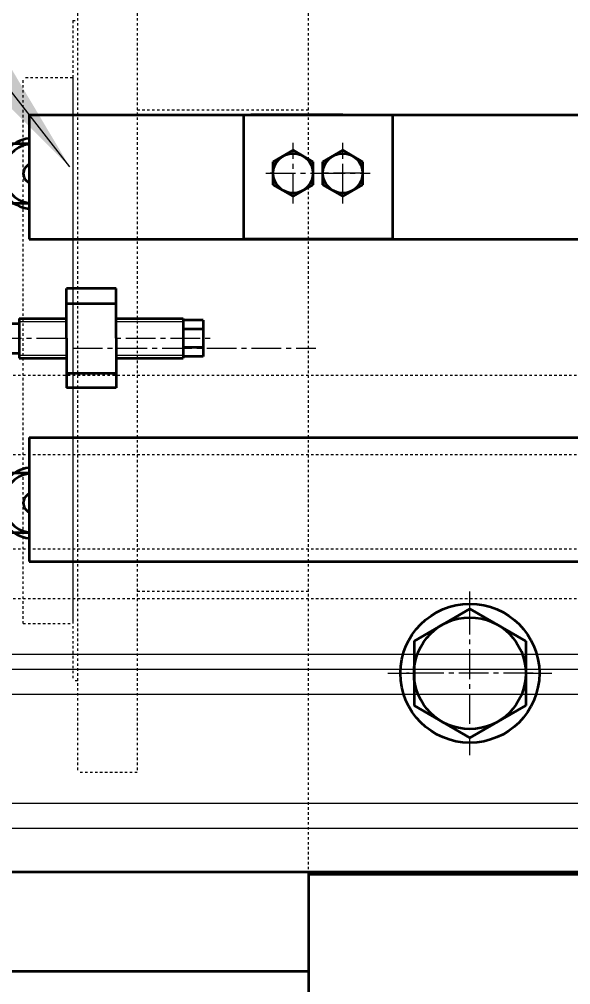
# Model space of a CAD drawing. Header units: millimetres. Extents: x -17820 to 17820, y -12600 to 12600.
# Drawn here: x -12854.6 to -12632.5, y 5507.4 to 5896.5 of the extents above; entities that cross this region are included whole.
import ezdxf

# ---------------------------------------------------------------- set-up
doc = ezdxf.new("R2010")
doc.units = ezdxf.units.MM
doc.linetypes.add('点画线', pattern=[18, 12, -2, 2, -2])
doc.linetypes.add('虚线', pattern=[2, 1, -1])
doc.layers.get('0').update_dxf_attribs({"lineweight": 35})
for name, color, linetype, lineweight in [('EB0_1_1_1_1_1_1_1_1_1_1_1_1_1_1_1_1_1', 7, 'Continuous', 35), ('EB0_1_1_1_1_1_1_1_1_1_1_1_1_1_1_1_1_1_1_1_1_1_1_1_1_1_1_1_1_1_1', 7, 'Continuous', 35), ('EB0_1_1_1_1_1_1_1_1_1_1_1_1_1_1_1_1_1_1_1_1_1_1_1_1_1_1_1_1_1_1_1_1', 7, 'Continuous', 35), ('中心线层', 1, '点画线', 18), ('尺寸线层', 3, 'Continuous', 18), ('细实线层', 2, 'Continuous', 18), ('虚线层', 6, '虚线', 18)]:
    doc.layers.add(name, color=color, linetype=linetype, lineweight=lineweight)
doc.styles.add('机械', font='isocp', dxfattribs={"width": 0.667, "bigfont": 'gbcbig.shx'})
doc.dimstyles.new('标准', dxfattribs={"dimscale": 60, "dimtxt": 4, "dimasz": 3, "dimexe": 1, "dimexo": 0, "dimgap": 0.76128, "dimtad": 1, "dimdec": 1, "dimdsep": 46, "dimtxsty": '机械', "dimblk": '_CAXARROW', "dimcen": 0, "dimdle": 4, "dimclrt": 2, "dimaunit": 1, "dimazin": 2, "dimtfac": 0.707107, "dimtdec": 3, "dimtmove": 0, "dimatfit": 3, "dimfxl": 0, "dimfrac": 2, "dimtolj": 1, "dimlwd": 18, "dimarcsym": 0})

# ---------------------------------------------------------------- blocks, each defined once
blk = doc.blocks.new('*X29')
at = {"layer": 'EB0_1_1_1_1_1_1_1_1_1_1_1_1_1_1_1_1_1_1_1_1_1_1_1_1_1_1_1_1_1_1_1_1', "linetype": 'Continuous', "lineweight": 35}
for p, q in [((40.98, 96.34), (-5.96, 76.9)), ((96.37, 97.25), (45.57, 97.25)), ((145.57, 97.25), (96.37, 97.25)), ((3.23, 54.72), (50.16, 74.16)), ((-12.45, 70.4), (-31.89, 23.47)), ((48.91, 73.72), (49.1, 73.72)), ((48.91, 73.72), (49.1, 73.72)), ((96.37, 73.25), (53.3, 73.25)), ((145.57, 73.25), (96.37, 73.25)), ((-9.72, 14.28), (9.72, 61.22)), ((9.72, -23.47), (-9.72, 23.47)), ((-31.89, 14.28), (-12.45, -32.65)), ((50.16, -36.41), (3.23, -16.97)), ((50.16, -36.41), (3.23, -16.97)), ((96.37, -35.5), (53.3, -35.5)), ((145.57, -35.5), (96.37, -35.5)), ((-5.96, -39.15), (40.98, -58.59)), ((96.37, -59.5), (45.57, -59.5)), ((145.57, -59.5), (96.37, -59.5))]:
    blk.add_line(p, q, dxfattribs=at)
for centre, radius in [((45.57, 85.25), 14.29), ((96.37, 85.25), 14.29), ((45.57, 85.25), 12), ((96.37, 85.25), 12), ((45.57, 85.25), 4), ((96.37, 85.25), 4), ((-1.37, 65.81), 14.28), ((-1.37, 65.81), 12), ((-1.37, 65.81), 4), ((-20.81, 18.87), 14.29), ((-20.81, 18.87), 12), ((-20.81, 18.87), 4), ((-1.37, -28.06), 14.29), ((-1.37, -28.06), 12), ((-1.37, -28.06), 4), ((45.57, -47.5), 14.29), ((96.37, -47.5), 14.29), ((45.57, -47.5), 12), ((96.37, -47.5), 12), ((45.57, -47.5), 4), ((96.37, -47.5), 4)]:
    blk.add_circle(centre, radius, dxfattribs=at)
for centre, radius, start, end in [((147.17, 85.25), 14.29, 96.4287, 263.5713), ((147.17, 85.25), 12, 97.6623, 262.3377), ((147.17, 85.25), 4, 113.5782, 246.4218), ((7.49, 64.14), 29.32, 30.8409, 31.1868), ((7.49, 64.14), 29.32, 30.8409, 31.1868), ((45.57, 85.25), 14.28, 205.0816, 334.9184), ((45.57, 85.25), 14.28, 205.0816, 334.9184), ((-1.37, 65.81), 14.28, 250.0816, 19.9184), ((-1.37, 65.81), 14.28, 250.0816, 19.9184), ((-13.36, 23.95), 29.32, 75.8409, 75.9173), ((-13.36, 23.95), 29.32, 75.8409, 75.9173), ((-20.81, 18.87), 14.28, 295.0816, 64.9184), ((-20.81, 18.87), 14.28, 295.0816, 64.9184), ((-20.81, 18.87), 14.28, 295.0816, 64.9184), ((-20.81, 18.87), 14.28, 295.0816, 64.9184), ((0.31, -19.21), 29.32, 120.8409, 121.1868), ((0.31, -19.21), 29.32, 120.8409, 121.1868), ((-1.37, -28.06), 14.28, 340.0816, 109.9184), ((-1.37, -28.06), 14.28, 340.0816, 109.9184), ((40.49, -40.06), 29.32, 165.8409, 166.1868), ((40.49, -40.06), 29.32, 165.8409, 166.1868), ((45.57, -47.5), 14.27, 25.0816, 154.9184), ((45.57, -47.5), 14.27, 25.0816, 154.9184), ((147.17, -47.5), 14.29, 96.4287, 263.5713), ((147.17, -47.5), 12, 97.6623, 262.3377), ((147.17, -47.5), 12, 97.6623, 262.3377), ((147.17, -47.5), 12, 97.6623, 262.3377), ((83.65, -26.39), 29.32, 210.8409, 211.1868), ((83.65, -26.39), 29.32, 210.8409, 211.1868), ((147.17, -47.5), 4, 113.5782, 246.4218), ((147.17, -47.5), 4, 113.5782, 246.4218), ((147.17, -47.5), 4, 113.5782, 246.4218)]:
    blk.add_arc(centre, radius, start, end, dxfattribs=at)
at = {"layer": 'EB0_1_1_1_1_1_1_1_1_1_1_1_1_1_1_1_1_1_1_1_1_1_1_1_1_1_1_1_1_1_1_1_1', "color": 230, "linetype": 'Continuous', "lineweight": 35}
for centre, start, end in [((45.57, 85.25), 205.0816, 334.9184), ((45.57, 85.25), 205.0816, 334.9184), ((-1.37, 65.81), 250.0816, 19.9184)]:
    blk.add_arc(centre, 14.28, start, end, dxfattribs=at)
at = {"layer": 'EB0_1_1_1_1_1_1_1_1_1_1_1_1_1_1_1_1_1_1_1_1_1_1_1_1_1_1_1_1_1_1_1_1'}
blk.add_arc((-7.43, 74.87), 11.33, 238.5094, 238.5709, dxfattribs=at)
blk.add_arc((-7.43, 74.87), 11.33, 238.5094, 238.5709, dxfattribs=at)
at = {"layer": '中心线层', "linetype": '点画线', "lineweight": 18}
for p, q in [((45.57, 59.87), (45.57, 87.87)), ((-13.81, 18.87), (-27.81, 18.87)), ((-13.81, 18.87), (-27.81, 18.87)), ((15.48, 18.87), (-17.43, 18.87)), ((15.48, 18.87), (-17.43, 18.87)), ((45.57, -54.5), (45.57, -40.5)), ((45.57, -54.5), (45.57, -40.5))]:
    blk.add_line(p, q, dxfattribs=at)
blk = doc.blocks.new('*X30')
at = {"layer": 'EB0_1_1_1_1_1_1_1_1_1_1_1_1_1_1_1_1_1_1_1_1_1_1_1_1_1_1_1_1_1_1_1_1'}
for p, q in [((-24.46, 9.9), (-24.46, 29.9)), ((-4.46, 29.9), (-24.46, 29.9)), ((-4.46, 9.9), (-4.46, 29.9)), ((-24.46, 23.9), (-4.46, 23.9)), ((-24.46, 9.9), (-24.46, -10.1)), ((-4.46, 9.9), (-4.46, -10.1)), ((-24.46, -4.1), (-4.46, -4.1)), ((-4.46, -10.1), (-24.46, -10.1))]:
    blk.add_line(p, q, dxfattribs=at)
blk = doc.blocks.new('*X32')
at = {"layer": 'EB0_1_1_1_1_1_1_1_1_1_1_1_1_1_1_1_1_1_1_1_1_1_1_1_1_1_1_1_1_1_1_1_1', "linetype": 'Continuous', "lineweight": 35}
for p, q in [((-52.76, 11.81), (-52.76, -0.19)), ((-52.76, 11.81), (-46.76, 11.81)), ((-46.76, 13.81), (-46.76, -2.19)), ((-46.76, 13.81), (19.24, 13.81)), ((19.24, 13.81), (19.24, -2.19)), ((27.24, 13.16), (19.24, 13.16)), ((27.24, 13.16), (27.24, -1.54)), ((27.24, 9.48), (19.24, 9.48)), ((27.24, 2.13), (19.24, 2.13)), ((-52.76, -0.19), (-46.76, -0.19)), ((-46.76, -2.19), (19.24, -2.19)), ((27.24, -1.54), (19.24, -1.54))]:
    blk.add_line(p, q, dxfattribs=at)
at = {"layer": 'EB0_1_1_1_1_1_1_1_1_1_1_1_1_1_1_1_1_1_1_1_1_1_1_1_1_1_1_1_1_1_1_1_1'}
for p, q in [((-46.76, 13.81), (-21.76, 13.81)), ((-46.76, -2.19), (-21.76, -2.19))]:
    blk.add_line(p, q, dxfattribs=at)
at = {"layer": '细实线层'}
for p, q in [((-46.76, 12.61), (19.24, 12.61)), ((-46.76, -0.99), (19.24, -0.99))]:
    blk.add_line(p, q, dxfattribs=at)
blk = doc.blocks.new('*X31')
at = {"layer": '中心线层', "linetype": '点画线', "lineweight": 18}
blk.add_line((-77.1, -6.8), (11.65, -6.8), dxfattribs=at)
at = {"layer": 'EB0_1_1_1_1_1_1_1_1_1_1_1_1_1_1_1_1_1_1_1_1_1_1_1_1_1_1_1_1_1_1_1_1', "linetype": 'Continuous', "lineweight": 35}
blk.add_blockref('*X32', (-19.24, -12.61), dxfattribs=at)
blk = doc.blocks.new('*X43')
at = {"layer": 'EB0_1_1_1_1_1_1_1_1_1_1_1_1_1_1_1_1_1_1_1_1_1_1_1_1_1_1_1_1_1_1_1_1'}
for radius in [28, 16.5]:
    blk.add_circle((0, 0), radius, dxfattribs=at)
at = {"layer": '中心线层', "color": 1, "linetype": '点画线', "lineweight": 18}
for p, q in [((0, -33), (0, 33)), ((-33, 0), (33, 0))]:
    blk.add_line(p, q, dxfattribs=at)
blk = doc.blocks.new('*X44')
at = {"layer": 'EB0_1_1_1_1_1_1_1_1_1_1_1_1_1_1_1_1_1_1_1_1_1_1_1_1_1_1_1_1_1_1_1_1'}
for p, q in [((0, 25.98), (-22.5, 12.99)), ((22.5, 12.99), (0, 25.98)), ((-22.5, 12.99), (-22.5, -12.99)), ((22.5, 12.99), (22.5, -12.99)), ((-22.5, -12.99), (0, -25.98)), ((0, -25.98), (22.5, -12.99))]:
    blk.add_line(p, q, dxfattribs=at)
blk.add_circle((0, 0), 22.5, dxfattribs=at)
at = {"layer": '中心线层', "linetype": '点画线', "lineweight": 18}
for p, q in [((0, -20.32), (0, 28.98)), ((25.5, 0), (-25.5, 0))]:
    blk.add_line(p, q, dxfattribs=at)
blk = doc.blocks.new('*X42')
blk.add_wipeout([(-10.45, -42.91), (-8.99, -42.87), (-7.52, -42.75), (-6.07, -42.56), (-4.63, -42.29), (-3.2, -41.95), (-1.8, -41.54), (-0.42, -41.05), (0.94, -40.48), (2.26, -39.85), (3.55, -39.15), (4.8, -38.39), (6.01, -37.56), (7.17, -36.67), (8.28, -35.71), (9.35, -34.7), (10.36, -33.64), (11.31, -32.53), (12.2, -31.36), (13.03, -30.16), (13.8, -28.91), (14.5, -27.62), (15.13, -26.29), (15.69, -24.94), (16.18, -23.56), (16.59, -22.15), (16.94, -20.73), (17.2, -19.29), (17.39, -17.83), (17.51, -16.37), (17.55, -14.91), (-38.45, -14.91), (-38.41, -16.37), (-38.3, -17.83), (-38.11, -19.29), (-37.84, -20.73), (-37.5, -22.15), (-37.08, -23.56), (-36.59, -24.94), (-36.03, -26.29), (-35.4, -27.62), (-34.7, -28.91), (-33.93, -30.16), (-33.1, -31.36), (-32.21, -32.53), (-31.26, -33.64), (-30.25, -34.7), (-29.19, -35.71), (-28.07, -36.67), (-26.91, -37.56), (-25.7, -38.39), (-24.45, -39.15), (-23.16, -39.85), (-21.84, -40.48), (-20.49, -41.05), (-19.1, -41.54), (-17.7, -41.95), (-16.27, -42.29), (-14.83, -42.56), (-13.38, -42.75), (-11.92, -42.87), (-10.45, -42.91), (-10.45, 13.09), (-11.92, 13.06), (-13.38, 12.94), (-14.83, 12.75), (-16.27, 12.48), (-17.7, 12.14), (-19.1, 11.72), (-20.49, 11.23), (-21.84, 10.67), (-23.16, 10.04), (-24.45, 9.34), (-25.7, 8.58), (-26.91, 7.75), (-28.07, 6.85), (-29.19, 5.9), (-30.25, 4.89), (-31.26, 3.83), (-32.21, 2.72), (-33.1, 1.55), (-33.93, 0.34), (-34.7, -0.91), (-35.4, -2.19), (-36.03, -3.52), (-36.59, -4.87), (-37.08, -6.25), (-37.5, -7.66), (-37.84, -9.08), (-38.11, -10.53), (-38.3, -11.98), (-38.41, -13.44), (-38.45, -14.91), (17.55, -14.91), (17.51, -13.44), (17.39, -11.98), (17.2, -10.53), (16.94, -9.08), (16.59, -7.66), (16.18, -6.25), (15.69, -4.87), (15.13, -3.52), (14.5, -2.19), (13.8, -0.91), (13.03, 0.34), (12.2, 1.55), (11.31, 2.72), (10.36, 3.83), (9.35, 4.89), (8.28, 5.9), (7.17, 6.85), (6.01, 7.75), (4.8, 8.58), (3.55, 9.34), (2.26, 10.04), (0.94, 10.67), (-0.42, 11.23), (-1.8, 11.72), (-3.2, 12.14), (-4.63, 12.48), (-6.07, 12.75), (-7.52, 12.94), (-8.99, 13.06)]).dxf.layer = 'EB0_1_1_1_1_1_1_1_1_1_1_1_1_1_1_1_1_1_1_1_1_1_1_1_1_1_1_1_1_1_1_1_1'
at = {"layer": 'EB0_1_1_1_1_1_1_1_1_1_1_1_1_1_1_1_1_1_1_1_1_1_1_1_1_1_1_1_1_1_1_1_1'}
blk.add_blockref('*X43', (-10.45, -14.91), dxfattribs=at)
blk.add_wipeout([(12.05, -14.91), (12.05, -27.9), (12.05, -27.9), (0.8, -34.39), (0.8, -34.39), (-10.45, -40.89), (-10.45, -40.89), (-21.7, -34.39), (-21.7, -34.39), (-32.95, -27.9), (-32.95, -27.9), (-32.95, -14.91), (-32.95, -14.91), (-32.95, -1.92), (-32.95, -1.92), (-21.7, 4.58), (-21.7, 4.58), (-10.45, 11.08), (-10.45, 11.08), (0.8, 4.58), (0.8, 4.58), (12.05, -1.92), (12.05, -1.92)]).dxf.layer = 'EB0_1_1_1_1_1_1_1_1_1_1_1_1_1_1_1_1_1_1_1_1_1_1_1_1_1_1_1_1_1_1_1_1'
blk.add_blockref('*X44', (-10.45, -14.91), dxfattribs=at)
blk = doc.blocks.new('*X92')
at = {"layer": 'EB0_1_1_1_1_1_1_1_1_1_1_1_1_1_1_1_1_1'}
for p, q in [((-24.46, 9.9), (-24.46, 29.9)), ((-4.46, 29.9), (-24.46, 29.9)), ((-4.46, 9.9), (-4.46, 29.9)), ((-24.46, 23.9), (-4.46, 23.9)), ((-24.46, 9.9), (-24.46, -10.1)), ((-4.46, 9.9), (-4.46, -10.1)), ((-24.46, -4.1), (-4.46, -4.1)), ((-4.46, -10.1), (-24.46, -10.1))]:
    blk.add_line(p, q, dxfattribs=at)
blk = doc.blocks.new('*X93')
at = {"layer": 'EB0_1_1_1_1_1_1_1_1_1_1_1_1_1_1_1_1_1_1_1_1_1_1_1_1_1_1_1_1_1_1'}
for p, q in [((-24.46, 9.9), (-24.46, 29.9)), ((-4.46, 29.9), (-24.46, 29.9)), ((-4.46, 9.9), (-4.46, 29.9)), ((-24.46, 23.9), (-4.46, 23.9)), ((-24.46, 9.9), (-24.46, -10.1)), ((-4.46, 9.9), (-4.46, -10.1)), ((-24.46, -4.1), (-4.46, -4.1)), ((-4.46, -10.1), (-24.46, -10.1))]:
    blk.add_line(p, q, dxfattribs=at)
blk = doc.blocks.new('*X150')
at = {"layer": 'EB0_1_1_1_1_1_1_1_1_1_1_1_1_1_1_1_1_1_1_1_1_1_1_1_1_1_1_1_1_1_1_1_1'}
for p, q in [((-8, 4.62), (0, 9.24)), ((0, 9.24), (8, 4.62)), ((-8, -4.62), (-8, 4.62)), ((8, 4.62), (8, -4.62)), ((0, -9.24), (-8, -4.62)), ((8, -4.62), (0, -9.24))]:
    blk.add_line(p, q, dxfattribs=at)
blk.add_circle((0, 0), 8, dxfattribs=at)
at = {"layer": '中心线层', "linetype": '点画线', "lineweight": 18}
for p, q in [((0, -12.24), (0, 12.24)), ((-11, 0), (11, 0))]:
    blk.add_line(p, q, dxfattribs=at)
blk = doc.blocks.new('*X151')
at = {"layer": 'EB0_1_1_1_1_1_1_1_1_1_1_1_1_1_1_1_1_1_1_1_1_1_1_1_1_1_1_1_1_1_1_1_1'}
for p, q in [((-8, 4.62), (0, 9.24)), ((0, 9.24), (8, 4.62)), ((-8, -4.62), (-8, 4.62)), ((8, 4.62), (8, -4.62)), ((0, -9.24), (-8, -4.62)), ((8, -4.62), (0, -9.24))]:
    blk.add_line(p, q, dxfattribs=at)
blk.add_circle((0, 0), 8, dxfattribs=at)
at = {"layer": '中心线层', "linetype": '点画线', "lineweight": 18}
for p, q in [((0, -12.24), (0, 12.24)), ((-11, 0), (11, 0))]:
    blk.add_line(p, q, dxfattribs=at)
blk = doc.blocks.new('*X170')
at = {"layer": '尺寸线层', "linetype": 'Continuous'}
blk.add_hatch(color=0, dxfattribs=at).paths.add_polyline_path([(-12834.2, 5836.95), (-12962.53, 5965.16), (-12927.03, 5992.8)], flags=0)
at = {"layer": '尺寸线层', "color": 0, "linetype": 'Continuous'}
blk.add_line((-12834.2, 5836.95), (-13419.12, 6588.24), dxfattribs=at)
blk = doc.blocks.new('*X187')
at = {"layer": '尺寸线层', "linetype": 'Continuous', "lineweight": 18}
for points in [[(-13088.07, 9940.27), (-12908.07, 9962.77), (-12908.07, 9917.77)], [(561.93, 9940.27), (381.93, 9962.77), (381.93, 9917.77)]]:
    blk.add_hatch(color=0, dxfattribs=at).paths.add_polyline_path(points, flags=0)
at = {"layer": '尺寸线层', "color": 0, "linetype": 'Continuous'}
for p, q in [((-13088.07, 6052.92), (-13088.07, 10000.27)), ((561.93, 5097.92), (561.93, 10000.27))]:
    blk.add_line(p, q, dxfattribs=at)
at = {"layer": '尺寸线层', "color": 0, "linetype": 'Continuous', "lineweight": 18}
blk.add_line((-13088.07, 9940.27), (561.93, 9940.27), dxfattribs=at)
at = {"layer": '尺寸线层', "color": 2, "insert": (-6263.07, 10105.95), "char_height": 240, "width": 1088.544, "attachment_point": 5, "line_spacing_factor": 0.939812, "style": '机械'}
blk.add_mtext('\\T1.1;13650', dxfattribs=at)
blk = doc.blocks.new('_CAXARROW')
blk.add_hatch(color=2).paths.add_polyline_path([(0, 0), (-1, 0.125), (-1, -0.125)], flags=0)
blk = doc.blocks.new('BLOCK20_1')
at = {"layer": '虚线层'}
for p, q in [((-657.49, 93.25), (-12657.49, 93.25)), ((-657.49, 61.26), (-12657.49, 61.26)), ((-657.49, 23.25), (-12657.49, 23.25)), ((-657.49, 3.25), (-12657.49, 3.25))]:
    blk.add_line(p, q, dxfattribs=at)
blk = doc.blocks.new('BLOCK21_1')
at = {"layer": '尺寸线层'}
for p, q in [((539.84, -291.25), (-11460.16, -291.25)), ((539.84, -297.25), (-11460.16, -297.25)), ((539.84, -307.25), (-11460.16, -307.25)), ((539.84, -351.25), (-11460.16, -351.25)), ((539.84, -361.25), (-11460.16, -361.25))]:
    blk.add_line(p, q, dxfattribs=at)

msp = doc.modelspace()

# ---------------------------------------------------------------- linework, layer by layer
at = {"layer": 'EB0_1_1_1_1_1_1_1_1_1_1_1_1_1_1_1_1_1'}
msp.add_line((-12850.57, 5857.92), (-12850.57, 5807.92), dxfattribs=at)
at = {"layer": 'EB0_1_1_1_1_1_1_1_1_1_1_1_1_1_1_1_1_1', "color": 7, "linetype": 'Continuous', "lineweight": 35}
msp.add_line((-12724.28, 5857.92), (-12761.28, 5857.92), dxfattribs=at)
at = {"layer": 'EB0_1_1_1_1_1_1_1_1_1_1_1_1_1_1_1_1_1', "linetype": 'Continuous', "lineweight": 35}
msp.add_line((-12850.57, 5727.92), (-12850.57, 5677.92), dxfattribs=at)
at = {"layer": 'EB0_1_1_1_1_1_1_1_1_1_1_1_1_1_1_1_1_1_1_1_1_1_1_1_1_1_1_1_1_1_1_1_1'}
for p, q in [((-12850.57, 5857.92), (-12850.57, 5807.92)), ((-12850.57, 5857.92), (-2658.62, 5857.92)), ((-12850.57, 5677.92), (-2638.5, 5677.92)), ((-12738.07, 5551.92), (-12338.07, 5551.92))]:
    msp.add_line(p, q, dxfattribs=at)
at = {"layer": 'EB0_1_1_1_1_1_1_1_1_1_1_1_1_1_1_1_1_1_1_1_1_1_1_1_1_1_1_1_1_1_1_1_1', "color": 7, "linetype": 'Continuous', "lineweight": 35}
for p, q in [((-12764.28, 5857.92), (-12764.28, 5807.92)), ((-12724.28, 5857.92), (-12761.28, 5857.92)), ((-12704.28, 5807.92), (-12764.28, 5807.92))]:
    msp.add_line(p, q, dxfattribs=at)
at = {"layer": 'EB0_1_1_1_1_1_1_1_1_1_1_1_1_1_1_1_1_1_1_1_1_1_1_1_1_1_1_1_1_1_1_1_1', "linetype": 'Continuous', "lineweight": 35}
for p, q in [((-12704.28, 5857.92), (-12704.28, 5807.92)), ((-12850.57, 5807.92), (-12738.07, 5807.92)), ((-12738.07, 5807.92), (-2650.91, 5807.92)), ((-12850.57, 5727.92), (-12850.57, 5677.92)), ((-12850.57, 5727.92), (-12738.07, 5727.92)), ((-12738.07, 5727.92), (-2639.25, 5727.92)), ((-13088.07, 5552.92), (-2656.27, 5552.92)), ((-12738.07, 5552.92), (-12738.07, 5462.92)), ((-13088.07, 5512.92), (-12738.07, 5512.92))]:
    msp.add_line(p, q, dxfattribs=at)
at = {"layer": 'EB0_1_1_1_1_1_1_1_1_1_1_1_1_1_1_1_1_1_1_1_1_1_1_1_1_1_1_1_1_1_1_1_1', "color": 7, "linetype": 'Continuous', "lineweight": 35}
for centre in [(-12745.78, 5834.42), (-12724.28, 5834.42)]:
    msp.add_circle(centre, 5.25, dxfattribs=at)
at = {"layer": '中心线层', "color": 1, "linetype": '点画线', "lineweight": 18}
for p, q in [((-12744.28, 5826.17), (-12744.28, 5842.67)), ((-12737.53, 5834.42), (-12754.03, 5834.42))]:
    msp.add_line(p, q, dxfattribs=at)
at = {"layer": '中心线层', "linetype": '点画线', "lineweight": 18}
for p, q in [((-12673.07, 5609.92), (-12673.07, 5655.92)), ((-12696.07, 5632.92), (-12650.07, 5632.92))]:
    msp.add_line(p, q, dxfattribs=at)
at = {"layer": '虚线层', "linetype": '虚线', "lineweight": 18}
for p, q in [((-12738.07, 5551.92), (-12738.07, 6013.92)), ((-12807.07, 5932.92), (-12807.07, 5592.92)), ((-12833.07, 5895.92), (-12831.07, 5895.92)), ((-12807.07, 5859.92), (-12738.07, 5859.92)), ((-12738.07, 5665.92), (-12807.07, 5665.92)), ((-12853.07, 5652.92), (-12833.07, 5652.92)), ((-12831.07, 5629.92), (-12833.07, 5629.92)), ((-12807.07, 5592.92), (-12831.07, 5592.92))]:
    msp.add_line(p, q, dxfattribs=at)
at = {"layer": '虚线层'}
for p in [(-12853.07, 5652.92), (-12833.07, 5872.92)]:
    msp.add_line(p, (-12853.07, 5872.92), dxfattribs=at)

# ---------------------------------------------------------------- block references
at = {"layer": 'EB0_1_1_1_1_1_1_1_1_1_1_1_1_1_1_1_1_1_1_1_1_1_1_1_1_1_1_1_1_1_1_1_1', "linetype": 'Continuous', "lineweight": 35}
msp.add_blockref('*X29', (-12996.14, 5749.04), dxfattribs=at)
at = {"layer": '尺寸线层'}
msp.add_blockref('*X170', (0, 0), dxfattribs=at)

# ---------------------------------------------------------------- wipeouts: each hides what was drawn before it
at = {"linetype": 'Continuous', "lineweight": 35}
msp.add_wipeout([(-12815.57, 5767.92), (-12815.57, 5753.92), (-12815.57, 5753.92), (-12815.57, 5747.92), (-12815.57, 5747.92), (-12835.57, 5747.92), (-12835.57, 5747.92), (-12835.57, 5753.92), (-12835.57, 5753.92), (-12835.57, 5767.92), (-12835.57, 5767.92), (-12835.57, 5781.92), (-12835.57, 5781.92), (-12835.57, 5787.92), (-12835.57, 5787.92), (-12815.57, 5787.92), (-12815.57, 5787.92), (-12815.57, 5781.92), (-12815.57, 5781.92)], dxfattribs=at).dxf.layer = 'EB0_1_1_1_1_1_1_1_1_1_1_1_1_1_1_1_1_1_1_1_1_1_1_1_1_1_1_1_1_1_1_1_1'

# ---------------------------------------------------------------- next in the draw order: linework, layer by layer
at = {"layer": '中心线层'}
msp.add_line((-12833.07, 5763.92), (-12735.07, 5763.92), dxfattribs=at)

# ---------------------------------------------------------------- next in the draw order: block references
at = {"layer": 'EB0_1_1_1_1_1_1_1_1_1_1_1_1_1_1_1_1_1_1_1_1_1_1_1_1_1_1_1_1_1_1_1_1', "linetype": 'Continuous', "lineweight": 35}
for name, p in [('*X30', (-12811.11, 5758.02)), ('*X31', (-12788.57, 5774.72))]:
    msp.add_blockref(name, p, dxfattribs=at)
at = {"layer": 'EB0_1_1_1_1_1_1_1_1_1_1_1_1_1_1_1_1_1_1_1_1_1_1_1_1_1_1_1_1_1_1_1_1'}
msp.add_blockref('*X42', (-12662.62, 5647.82), dxfattribs=at)

# ---------------------------------------------------------------- next in the draw order: wipeouts: each hides what was drawn before it
at = {"linetype": 'Continuous', "lineweight": 35}
msp.add_wipeout([(-12752.28, 5834.42), (-12752.28, 5829.8), (-12752.28, 5829.8), (-12748.28, 5827.49), (-12748.28, 5827.49), (-12744.28, 5825.18), (-12744.28, 5825.18), (-12740.28, 5827.49), (-12740.28, 5827.49), (-12736.28, 5829.8), (-12736.28, 5829.8), (-12736.28, 5834.42), (-12736.28, 5834.42), (-12736.28, 5839.04), (-12736.28, 5839.04), (-12740.28, 5841.35), (-12740.28, 5841.35), (-12744.28, 5843.66), (-12744.28, 5843.66), (-12748.28, 5841.35), (-12748.28, 5841.35), (-12752.28, 5839.04), (-12752.28, 5839.04)], dxfattribs=at).dxf.layer = 'EB0_1_1_1_1_1_1_1_1_1_1_1_1_1_1_1_1_1_1_1_1_1_1_1_1_1_1_1_1_1_1_1_1'

# ---------------------------------------------------------------- next in the draw order: block references
at = {"layer": 'EB0_1_1_1_1_1_1_1_1_1_1_1_1_1_1_1_1_1_1_1_1_1_1_1_1_1_1_1_1_1_1_1_1', "linetype": 'Continuous', "lineweight": 35}
msp.add_blockref('*X150', (-12744.28, 5834.42), dxfattribs=at)

# ---------------------------------------------------------------- next in the draw order: wipeouts: each hides what was drawn before it
at = {"linetype": 'Continuous', "lineweight": 35}
msp.add_wipeout([(-12815.57, 5767.92), (-12815.57, 5753.92), (-12815.57, 5753.92), (-12815.57, 5747.92), (-12815.57, 5747.92), (-12835.57, 5747.92), (-12835.57, 5747.92), (-12835.57, 5753.92), (-12835.57, 5753.92), (-12835.57, 5767.92), (-12835.57, 5767.92), (-12835.57, 5781.92), (-12835.57, 5781.92), (-12835.57, 5787.92), (-12835.57, 5787.92), (-12815.57, 5787.92), (-12815.57, 5787.92), (-12815.57, 5781.92), (-12815.57, 5781.92)], dxfattribs=at).dxf.layer = 'EB0_1_1_1_1_1_1_1_1_1_1_1_1_1_1_1_1_1'

# ---------------------------------------------------------------- next in the draw order: linework, layer by layer
at = {"layer": '中心线层'}
msp.add_line((-12833.07, 5763.92), (-12735.07, 5763.92), dxfattribs=at)

# ---------------------------------------------------------------- next in the draw order: block references
at = {"layer": 'EB0_1_1_1_1_1_1_1_1_1_1_1_1_1_1_1_1_1', "linetype": 'Continuous', "lineweight": 35}
msp.add_blockref('*X92', (-12811.11, 5758.02), dxfattribs=at)

# ---------------------------------------------------------------- next in the draw order: wipeouts: each hides what was drawn before it
at = {"linetype": 'Continuous', "lineweight": 35}
msp.add_wipeout([(-12732.28, 5834.42), (-12732.28, 5829.8), (-12732.28, 5829.8), (-12728.28, 5827.49), (-12728.28, 5827.49), (-12724.28, 5825.18), (-12724.28, 5825.18), (-12720.28, 5827.49), (-12720.28, 5827.49), (-12716.28, 5829.8), (-12716.28, 5829.8), (-12716.28, 5834.42), (-12716.28, 5834.42), (-12716.28, 5839.04), (-12716.28, 5839.04), (-12720.28, 5841.35), (-12720.28, 5841.35), (-12724.28, 5843.66), (-12724.28, 5843.66), (-12728.28, 5841.35), (-12728.28, 5841.35), (-12732.28, 5839.04), (-12732.28, 5839.04)], dxfattribs=at).dxf.layer = 'EB0_1_1_1_1_1_1_1_1_1_1_1_1_1_1_1_1_1_1_1_1_1_1_1_1_1_1_1_1_1_1_1_1'

# ---------------------------------------------------------------- next in the draw order: linework, layer by layer
at = {"layer": '中心线层', "color": 1, "linetype": '点画线', "lineweight": 18}
for p, q in [((-12724.28, 5826.17), (-12724.28, 5842.67)), ((-12716.03, 5834.42), (-12732.53, 5834.42))]:
    msp.add_line(p, q, dxfattribs=at)

# ---------------------------------------------------------------- next in the draw order: block references
at = {"layer": 'EB0_1_1_1_1_1_1_1_1_1_1_1_1_1_1_1_1_1_1_1_1_1_1_1_1_1_1_1_1_1_1_1_1', "linetype": 'Continuous', "lineweight": 35}
msp.add_blockref('*X151', (-12724.28, 5834.42), dxfattribs=at)

# ---------------------------------------------------------------- next in the draw order: wipeouts: each hides what was drawn before it
at = {"linetype": 'Continuous', "lineweight": 35}
msp.add_wipeout([(-12815.57, 5767.92), (-12815.57, 5753.92), (-12815.57, 5753.92), (-12815.57, 5747.92), (-12815.57, 5747.92), (-12835.57, 5747.92), (-12835.57, 5747.92), (-12835.57, 5753.92), (-12835.57, 5753.92), (-12835.57, 5767.92), (-12835.57, 5767.92), (-12835.57, 5781.92), (-12835.57, 5781.92), (-12835.57, 5787.92), (-12835.57, 5787.92), (-12815.57, 5787.92), (-12815.57, 5787.92), (-12815.57, 5781.92), (-12815.57, 5781.92)], dxfattribs=at).dxf.layer = 'EB0_1_1_1_1_1_1_1_1_1_1_1_1_1_1_1_1_1_1_1_1_1_1_1_1_1_1_1_1_1_1'

# ---------------------------------------------------------------- next in the draw order: linework, layer by layer
at = {"layer": '中心线层'}
msp.add_line((-12833.07, 5763.92), (-12735.07, 5763.92), dxfattribs=at)
at = {"layer": '虚线层', "linetype": '虚线', "lineweight": 18}
for p, q in [((-12831.07, 5932.92), (-12831.07, 5592.92)), ((-12833.07, 5895.92), (-12833.07, 5629.92))]:
    msp.add_line(p, q, dxfattribs=at)
at = {"layer": '虚线层'}
msp.add_line((-12833.07, 5872.92), (-12833.07, 5652.92), dxfattribs=at)

# ---------------------------------------------------------------- next in the draw order: block references
at = {"layer": 'EB0_1_1_1_1_1_1_1_1_1_1_1_1_1_1_1_1_1_1_1_1_1_1_1_1_1_1_1_1_1_1', "linetype": 'Continuous', "lineweight": 35}
msp.add_blockref('*X93', (-12811.11, 5758.02), dxfattribs=at)
at = {"layer": '虚线层'}
for name, p in [('BLOCK21_1', (-1627.92, 5931.67)), ('BLOCK20_1', (-430.58, 5659.67))]:
    msp.add_blockref(name, p, dxfattribs=at)

# ---------------------------------------------------------------- next in the draw order: dimensions: what is measured, and where the dimension line sits
at = {"layer": '尺寸线层'}
dim = msp.add_linear_dim(base=(561.93, 9940.27), p1=(-13088.07, 6052.92), p2=(561.93, 5097.92), dimstyle='标准', override={"dimsah": 1, "dimtfill": 1, "dimtzin": 8}, dxfattribs=at)
dim.commit()
dim.dimension.update_dxf_attribs({"geometry": '*X187', "text_midpoint": (-6263.07, 9940.27)})

doc.saveas('drawing.dxf')
